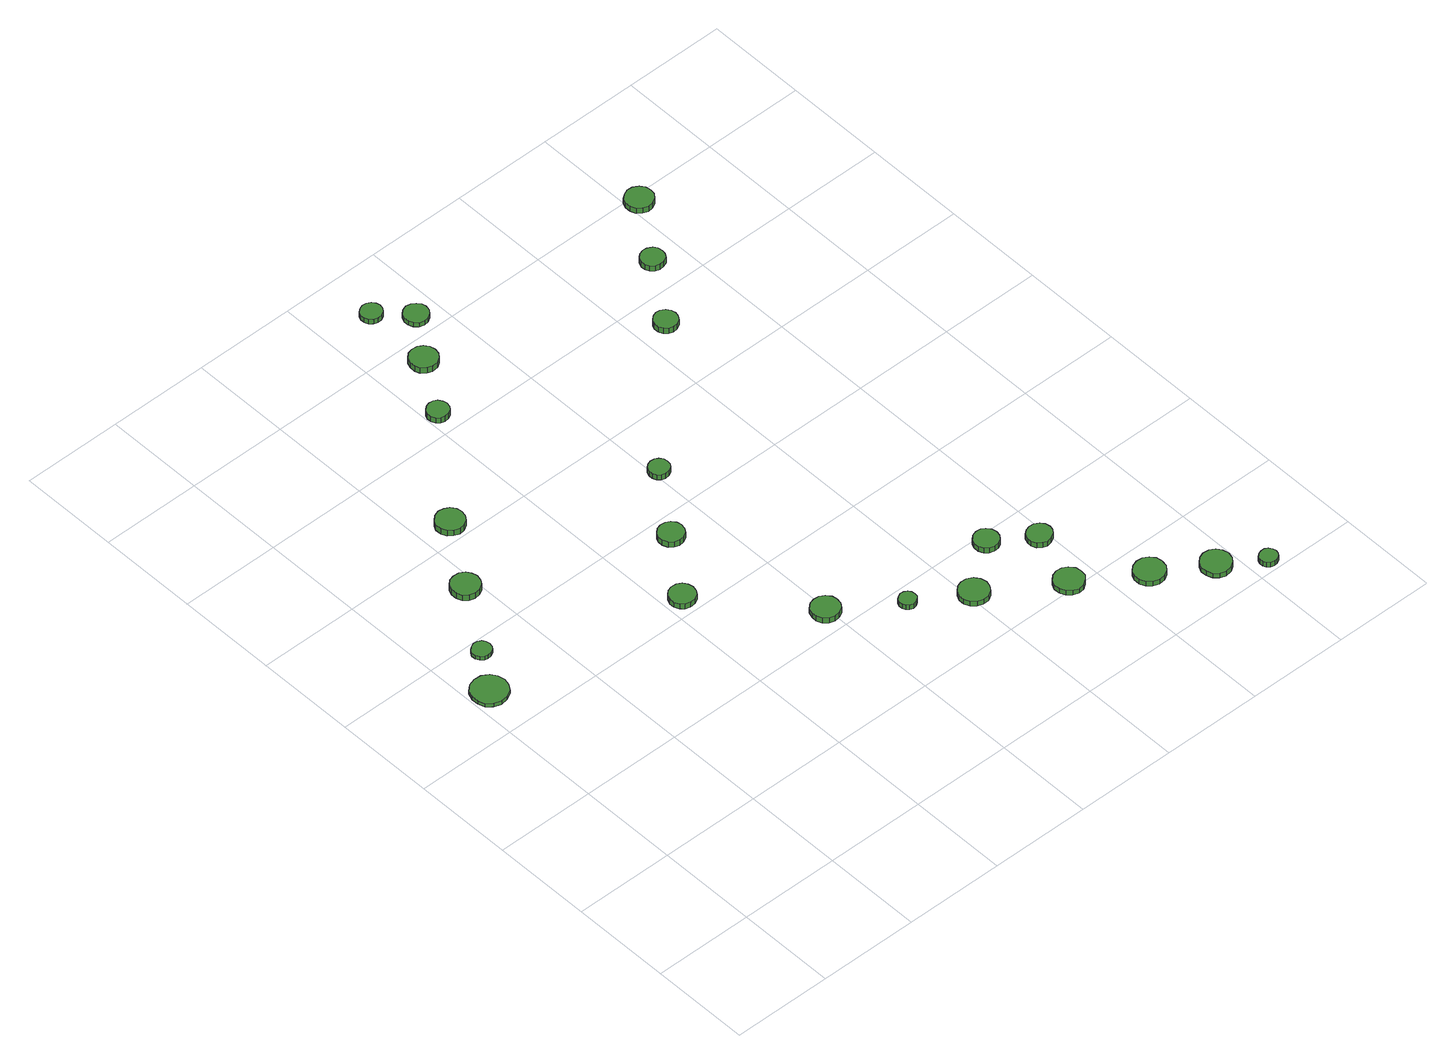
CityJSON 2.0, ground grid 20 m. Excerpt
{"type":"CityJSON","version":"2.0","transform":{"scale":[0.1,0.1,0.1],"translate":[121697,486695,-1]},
"CityObjects":{
"tree1":{"type":"SolitaryVegetationObject","attributes":{"function":"something"},"geometry":[{"type":"MultiSurface","lod":"1","boundaries":[[[0,1,2,3,4,5,6,7,8,9,10,11,12,13,14]],[[15,16,17,18,19,20,21,22,23,24,25,26,27,28,29]],[[0,29,28,1]],[[1,28,27,2]],[[2,27,26,3]],[[3,26,25,4]],[[4,25,24,5]],[[5,24,23,6]],[[6,23,22,7]],[[7,22,21,8]],[[8,21,20,9]],[[9,20,19,10]],[[10,19,18,11]],[[11,18,17,12]],[[12,17,16,13]],[[13,16,15,14]],[[14,15,29,0]]]}]},
"tree2":{"type":"SolitaryVegetationObject","attributes":{"function":"something"},"geometry":[{"type":"MultiSurface","lod":"1","boundaries":[[[30,31,32,33,34,35,36,37,38,39,40,41,42,43,44]],[[45,46,47,48,49,50,51,52,53,54,55,56,57,58,59]],[[30,59,58,31]],[[31,58,57,32]],[[32,57,56,33]],[[33,56,55,34]],[[34,55,54,35]],[[35,54,53,36]],[[36,53,52,37]],[[37,52,51,38]],[[38,51,50,39]],[[39,50,49,40]],[[40,49,48,41]],[[41,48,47,42]],[[42,47,46,43]],[[43,46,45,44]],[[44,45,59,30]]]}]},
"tree3":{"type":"SolitaryVegetationObject","attributes":{"function":"something"},"geometry":[{"type":"MultiSurface","lod":"1","boundaries":[[[60,61,62,63,64,65,66,67,68,69,70,71,72,73,74]],[[75,76,77,78,79,80,81,82,83,84,85,86,87,88,89]],[[60,89,88,61]],[[61,88,87,62]],[[62,87,86,63]],[[63,86,85,64]],[[64,85,84,65]],[[65,84,83,66]],[[66,83,82,67]],[[67,82,81,68]],[[68,81,80,69]],[[69,80,79,70]],[[70,79,78,71]],[[71,78,77,72]],[[72,77,76,73]],[[73,76,75,74]],[[74,75,89,60]]]}]},
"tree4":{"type":"SolitaryVegetationObject","attributes":{"function":"something"},"geometry":[{"type":"MultiSurface","lod":"1","boundaries":[[[90,91,92,93,94,95,96,97,98,99,100,101,102,103,104]],[[105,106,107,108,109,110,111,112,113,114,115,116,117,118,119]],[[90,119,118,91]],[[91,118,117,92]],[[92,117,116,93]],[[93,116,115,94]],[[94,115,114,95]],[[95,114,113,96]],[[96,113,112,97]],[[97,112,111,98]],[[98,111,110,99]],[[99,110,109,100]],[[100,109,108,101]],[[101,108,107,102]],[[102,107,106,103]],[[103,106,105,104]],[[104,105,119,90]]]}]},
"tree5":{"type":"SolitaryVegetationObject","attributes":{"function":"something"},"geometry":[{"type":"MultiSurface","lod":"1","boundaries":[[[120,121,122,123,124,125,126,127,128,129,130,131,132,133,134]],[[135,136,137,138,139,140,141,142,143,144,145,146,147,148,149]],[[120,149,148,121]],[[121,148,147,122]],[[122,147,146,123]],[[123,146,145,124]],[[124,145,144,125]],[[125,144,143,126]],[[126,143,142,127]],[[127,142,141,128]],[[128,141,140,129]],[[129,140,139,130]],[[130,139,138,131]],[[131,138,137,132]],[[132,137,136,133]],[[133,136,135,134]],[[134,135,149,120]]]}]},
"tree6":{"type":"SolitaryVegetationObject","attributes":{"function":"something"},"geometry":[{"type":"MultiSurface","lod":"1","boundaries":[[[150,151,152,153,154,155,156,157,158,159,160,161,162,163,164]],[[165,166,167,168,169,170,171,172,173,174,175,176,177,178,179]],[[150,179,178,151]],[[151,178,177,152]],[[152,177,176,153]],[[153,176,175,154]],[[154,175,174,155]],[[155,174,173,156]],[[156,173,172,157]],[[157,172,171,158]],[[158,171,170,159]],[[159,170,169,160]],[[160,169,168,161]],[[161,168,167,162]],[[162,167,166,163]],[[163,166,165,164]],[[164,165,179,150]]]}]},
"tree7":{"type":"SolitaryVegetationObject","attributes":{"function":"something"},"geometry":[{"type":"MultiSurface","lod":"1","boundaries":[[[180,181,182,183,184,185,186,187,188,189,190,191,192,193,194]],[[195,196,197,198,199,200,201,202,203,204,205,206,207,208,209]],[[180,209,208,181]],[[181,208,207,182]],[[182,207,206,183]],[[183,206,205,184]],[[184,205,204,185]],[[185,204,203,186]],[[186,203,202,187]],[[187,202,201,188]],[[188,201,200,189]],[[189,200,199,190]],[[190,199,198,191]],[[191,198,197,192]],[[192,197,196,193]],[[193,196,195,194]],[[194,195,209,180]]]}]},
"tree8":{"type":"SolitaryVegetationObject","attributes":{"function":"something"},"geometry":[{"type":"MultiSurface","lod":"1","boundaries":[[[210,211,212,213,214,215,216,217,218,219,220,221,222,223,224]],[[225,226,227,228,229,230,231,232,233,234,235,236,237,238,239]],[[210,239,238,211]],[[211,238,237,212]],[[212,237,236,213]],[[213,236,235,214]],[[214,235,234,215]],[[215,234,233,216]],[[216,233,232,217]],[[217,232,231,218]],[[218,231,230,219]],[[219,230,229,220]],[[220,229,228,221]],[[221,228,227,222]],[[222,227,226,223]],[[223,226,225,224]],[[224,225,239,210]]]}]},
"tree9":{"type":"SolitaryVegetationObject","attributes":{"function":"something"},"geometry":[{"type":"MultiSurface","lod":"1","boundaries":[[[240,241,242,243,244,245,246,247,248,249,250,251,252,253,254]],[[255,256,257,258,259,260,261,262,263,264,265,266,267,268,269]],[[240,269,268,241]],[[241,268,267,242]],[[242,267,266,243]],[[243,266,265,244]],[[244,265,264,245]],[[245,264,263,246]],[[246,263,262,247]],[[247,262,261,248]],[[248,261,260,249]],[[249,260,259,250]],[[250,259,258,251]],[[251,258,257,252]],[[252,257,256,253]],[[253,256,255,254]],[[254,255,269,240]]]}]},
"tree10":{"type":"SolitaryVegetationObject","attributes":{"function":"something"},"geometry":[{"type":"MultiSurface","lod":"1","boundaries":[[[270,271,272,273,274,275,276,277,278,279,280,281,282,283,284]],[[285,286,287,288,289,290,291,292,293,294,295,296,297,298,299]],[[270,299,298,271]],[[271,298,297,272]],[[272,297,296,273]],[[273,296,295,274]],[[274,295,294,275]],[[275,294,293,276]],[[276,293,292,277]],[[277,292,291,278]],[[278,291,290,279]],[[279,290,289,280]],[[280,289,288,281]],[[281,288,287,282]],[[282,287,286,283]],[[283,286,285,284]],[[284,285,299,270]]]}]},
"tree11":{"type":"SolitaryVegetationObject","attributes":{"function":"something"},"geometry":[{"type":"MultiSurface","lod":"1","boundaries":[[[300,301,302,303,304,305,306,307,308,309,310,311,312,313,314]],[[315,316,317,318,319,320,321,322,323,324,325,326,327,328,329]],[[300,329,328,301]],[[301,328,327,302]],[[302,327,326,303]],[[303,326,325,304]],[[304,325,324,305]],[[305,324,323,306]],[[306,323,322,307]],[[307,322,321,308]],[[308,321,320,309]],[[309,320,319,310]],[[310,319,318,311]],[[311,318,317,312]],[[312,317,316,313]],[[313,316,315,314]],[[314,315,329,300]]]}]},
"tree12":{"type":"SolitaryVegetationObject","attributes":{"function":"something"},"geometry":[{"type":"MultiSurface","lod":"1","boundaries":[[[330,331,332,333,334,335,336,337,338,339,340,341,342,343,344]],[[345,346,347,348,349,350,351,352,353,354,355,356,357,358,359]],[[330,359,358,331]],[[331,358,357,332]],[[332,357,356,333]],[[333,356,355,334]],[[334,355,354,335]],[[335,354,353,336]],[[336,353,352,337]],[[337,352,351,338]],[[338,351,350,339]],[[339,350,349,340]],[[340,349,348,341]],[[341,348,347,342]],[[342,347,346,343]],[[343,346,345,344]],[[344,345,359,330]]]}]},
"tree13":{"type":"SolitaryVegetationObject","attributes":{"function":"something"},"geometry":[{"type":"MultiSurface","lod":"1","boundaries":[[[360,361,362,363,364,365,366,367,368,369,370,371,372,373,374]],[[375,376,377,378,379,380,381,382,383,384,385,386,387,388,389]],[[360,389,388,361]],[[361,388,387,362]],[[362,387,386,363]],[[363,386,385,364]],[[364,385,384,365]],[[365,384,383,366]],[[366,383,382,367]],[[367,382,381,368]],[[368,381,380,369]],[[369,380,379,370]],[[370,379,378,371]],[[371,378,377,372]],[[372,377,376,373]],[[373,376,375,374]],[[374,375,389,360]]]}]},
"tree14":{"type":"SolitaryVegetationObject","attributes":{"function":"something"},"geometry":[{"type":"MultiSurface","lod":"1","boundaries":[[[390,391,392,393,394,395,396,397,398,399,400,401,402,403,404]],[[405,406,407,408,409,410,411,412,413,414,415,416,417,418,419]],[[390,419,418,391]],[[391,418,417,392]],[[392,417,416,393]],[[393,416,415,394]],[[394,415,414,395]],[[395,414,413,396]],[[396,413,412,397]],[[397,412,411,398]],[[398,411,410,399]],[[399,410,409,400]],[[400,409,408,401]],[[401,408,407,402]],[[402,407,406,403]],[[403,406,405,404]],[[404,405,419,390]]]}]},
"tree15":{"type":"SolitaryVegetationObject","attributes":{"function":"something"},"geometry":[{"type":"MultiSurface","lod":"1","boundaries":[[[420,421,422,423,424,425,426,427,428,429,430,431,432,433,434]],[[435,436,437,438,439,440,441,442,443,444,445,446,447,448,449]],[[420,449,448,421]],[[421,448,447,422]],[[422,447,446,423]],[[423,446,445,424]],[[424,445,444,425]],[[425,444,443,426]],[[426,443,442,427]],[[427,442,441,428]],[[428,441,440,429]],[[429,440,439,430]],[[430,439,438,431]],[[431,438,437,432]],[[432,437,436,433]],[[433,436,435,434]],[[434,435,449,420]]]}]},
"tree16":{"type":"SolitaryVegetationObject","attributes":{"function":"something"},"geometry":[{"type":"MultiSurface","lod":"1","boundaries":[[[450,451,452,453,454,455,456,457,458,459,460,461,462,463,464]],[[465,466,467,468,469,470,471,472,473,474,475,476,477,478,479]],[[450,479,478,451]],[[451,478,477,452]],[[452,477,476,453]],[[453,476,475,454]],[[454,475,474,455]],[[455,474,473,456]],[[456,473,472,457]],[[457,472,471,458]],[[458,471,470,459]],[[459,470,469,460]],[[460,469,468,461]],[[461,468,467,462]],[[462,467,466,463]],[[463,466,465,464]],[[464,465,479,450]]]}]},
"tree17":{"type":"SolitaryVegetationObject","attributes":{"function":"something"},"geometry":[{"type":"MultiSurface","lod":"1","boundaries":[[[480,481,482,483,484,485,486,487,488,489,490,491,492,493,494]],[[495,496,497,498,499,500,501,502,503,504,505,506,507,508,509]],[[480,509,508,481]],[[481,508,507,482]],[[482,507,506,483]],[[483,506,505,484]],[[484,505,504,485]],[[485,504,503,486]],[[486,503,502,487]],[[487,502,501,488]],[[488,501,500,489]],[[489,500,499,490]],[[490,499,498,491]],[[491,498,497,492]],[[492,497,496,493]],[[493,496,495,494]],[[494,495,509,480]]]}]},
"tree18":{"type":"SolitaryVegetationObject","attributes":{"function":"something"},"geometry":[{"type":"MultiSurface","lod":"1","boundaries":[[[510,511,512,513,514,515,516,517,518,519,520,521,522,523,524]],[[525,526,527,528,529,530,531,532,533,534,535,536,537,538,539]],[[510,539,538,511]],[[511,538,537,512]],[[512,537,536,513]],[[513,536,535,514]],[[514,535,534,515]],[[515,534,533,516]],[[516,533,532,517]],[[517,532,531,518]],[[518,531,530,519]],[[519,530,529,520]],[[520,529,528,521]],[[521,528,527,522]],[[522,527,526,523]],[[523,526,525,524]],[[524,525,539,510]]]}]},
"tree19":{"type":"SolitaryVegetationObject","attributes":{"function":"something"},"geometry":[{"type":"MultiSurface","lod":"1","boundaries":[[[540,541,542,543,544,545,546,547,548,549,550,551,552,553,554]],[[555,556,557,558,559,560,561,562,563,564,565,566,567,568,569]],[[540,569,568,541]],[[541,568,567,542]],[[542,567,566,543]],[[543,566,565,544]],[[544,565,564,545]],[[545,564,563,546]],[[546,563,562,547]],[[547,562,561,548]],[[548,561,560,549]],[[549,560,559,550]],[[550,559,558,551]],[[551,558,557,552]],[[552,557,556,553]],[[553,556,555,554]],[[554,555,569,540]]]}]},
"tree20":{"type":"SolitaryVegetationObject","attributes":{"function":"something"},"geometry":[{"type":"MultiSurface","lod":"1","boundaries":[[[570,571,572,573,574,575,576,577,578,579,580,581,582,583,584]],[[585,586,587,588,589,590,591,592,593,594,595,596,597,598,599]],[[570,599,598,571]],[[571,598,597,572]],[[572,597,596,573]],[[573,596,595,574]],[[574,595,594,575]],[[575,594,593,576]],[[576,593,592,577]],[[577,592,591,578]],[[578,591,590,579]],[[579,590,589,580]],[[580,589,588,581]],[[581,588,587,582]],[[582,587,586,583]],[[583,586,585,584]],[[584,585,599,570]]]}]},
"tree21":{"type":"SolitaryVegetationObject","attributes":{"function":"something"},"geometry":[{"type":"MultiSurface","lod":"1","boundaries":[[[600,601,602,603,604,605,606,607,608,609,610,611,612,613,614]],[[615,616,617,618,619,620,621,622,623,624,625,626,627,628,629]],[[600,629,628,601]],[[601,628,627,602]],[[602,627,626,603]],[[603,626,625,604]],[[604,625,624,605]],[[605,624,623,606]],[[606,623,622,607]],[[607,622,621,608]],[[608,621,620,609]],[[609,620,619,610]],[[610,619,618,611]],[[611,618,617,612]],[[612,617,616,613]],[[613,616,615,614]],[[614,615,629,600]]]}]},
"tree22":{"type":"SolitaryVegetationObject","attributes":{"function":"something"},"geometry":[{"type":"MultiSurface","lod":"1","boundaries":[[[630,631,632,633,634,635,636,637,638,639,640,641,642,643,644]],[[645,646,647,648,649,650,651,652,653,654,655,656,657,658,659]],[[630,659,658,631]],[[631,658,657,632]],[[632,657,656,633]],[[633,656,655,634]],[[634,655,654,635]],[[635,654,653,636]],[[636,653,652,637]],[[637,652,651,638]],[[638,651,650,639]],[[639,650,649,640]],[[640,649,648,641]],[[641,648,647,642]],[[642,647,646,643]],[[643,646,645,644]],[[644,645,659,630]]]}]},
"tree23":{"type":"SolitaryVegetationObject","attributes":{"function":"something"},"geometry":[{"type":"MultiSurface","lod":"1","boundaries":[[[660,661,662,663,664,665,666,667,668,669,670,671,672,673,674]],[[675,676,677,678,679,680,681,682,683,684,685,686,687,688,689]],[[660,689,688,661]],[[661,688,687,662]],[[662,687,686,663]],[[663,686,685,664]],[[664,685,684,665]],[[665,684,683,666]],[[666,683,682,667]],[[667,682,681,668]],[[668,681,680,669]],[[669,680,679,670]],[[670,679,678,671]],[[671,678,677,672]],[[672,677,676,673]],[[673,676,675,674]],[[674,675,689,660]]]}]}
},
"vertices":[
[74,693,16],[71,707,16],[63,719,16],[50,727,16],[35,728,16],[21,724,16],[10,714,16],[5,700,16],[5,686,16],[10,672,16],[21,663,16],[35,658,16],[50,660,16],[63,667,16],[71,679,16],[71,679,8],[63,667,8],[50,660,8],[35,658,8],[21,663,8],[10,672,8],[5,686,8],[5,700,8],[10,714,8],[21,724,8],[35,728,8],[50,727,8],[63,719,8],[71,707,8],[74,693,8],
[113,773,17],[111,781,17],[107,787,17],[100,791,17],[92,792,17],[85,789,17],[79,784,17],[75,777,17],[75,769,17],[79,762,17],[85,756,17],[92,754,17],[100,755,17],[107,759,17],[111,765,17],[111,765,8],[107,759,8],[100,755,8],[92,754,8],[85,756,8],[79,762,8],[75,769,8],[75,777,8],[79,784,8],[85,789,8],[92,792,8],[100,791,8],[107,787,8],[111,781,8],[113,773,8],
[204,904,21],[201,915,21],[195,924,21],[185,930,21],[173,931,21],[162,928,21],[153,920,21],[149,909,21],[149,898,21],[153,887,21],[162,879,21],[173,876,21],[185,877,21],[195,883,21],[201,892,21],[201,892,8],[195,883,8],[185,877,8],[173,876,8],[162,879,8],[153,887,8],[149,898,8],[149,909,8],[153,920,8],[162,928,8],[173,931,8],[185,930,8],[195,924,8],[201,915,8],[204,904,8],
[284,1030,28],[282,1041,28],[275,1051,28],[265,1056,28],[254,1058,28],[243,1054,28],[234,1046,28],[229,1036,28],[229,1024,28],[234,1013,28],[243,1006,28],[254,1002,28],[265,1003,28],[275,1009,28],[282,1019,28],[282,1019,15],[275,1009,15],[265,1003,15],[254,1002,15],[243,1006,15],[234,1013,15],[229,1024,15],[229,1036,15],[234,1046,15],[243,1054,15],[254,1058,15],[265,1056,15],[275,1051,15],[282,1041,15],[284,1030,15],
[460,636,19],[458,646,19],[452,655,19],[443,660,19],[432,661,19],[422,658,19],[415,651,19],[410,641,19],[410,631,19],[415,621,19],[422,614,19],[432,611,19],[443,612,19],[452,617,19],[458,626,19],[458,626,7],[452,617,7],[443,612,7],[432,611,7],[422,614,7],[415,621,7],[410,631,7],[410,641,7],[415,651,7],[422,658,7],[432,661,7],[443,660,7],[452,655,7],[458,646,7],[460,636,7],
[622,447,19],[620,458,19],[613,467,19],[603,473,19],[592,474,19],[581,471,19],[572,463,19],[568,452,19],[568,441,19],[572,431,19],[581,423,19],[592,419,19],[603,421,19],[613,426,19],[620,436,19],[620,436,7],[613,426,7],[603,421,7],[592,419,7],[581,423,7],[572,431,7],[568,441,7],[568,452,7],[572,463,7],[581,471,7],[592,474,7],[603,473,7],[613,467,7],[620,458,7],[622,447,7],
[545,758,20],[543,768,20],[537,776,20],[528,781,20],[518,782,20],[508,779,20],[500,772,20],[496,763,20],[496,753,20],[500,743,20],[508,736,20],[518,733,20],[528,734,20],[537,739,20],[543,748,20],[543,748,7],[537,739,7],[528,734,7],[518,733,7],[508,736,7],[500,743,7],[496,753,7],[496,763,7],[500,772,7],[508,779,7],[518,782,7],[528,781,7],[537,776,7],[543,768,7],[545,758,7],
[439,1237,30],[437,1245,30],[432,1253,30],[425,1257,30],[416,1258,30],[407,1255,30],[401,1249,30],[397,1241,30],[397,1232,30],[401,1224,30],[407,1218,30],[416,1216,30],[425,1217,30],[432,1221,30],[437,1228,30],[437,1228,17],[432,1221,17],[425,1217,17],[416,1216,17],[407,1218,17],[401,1224,17],[397,1232,17],[397,1241,17],[401,1249,17],[407,1255,17],[416,1258,17],[425,1257,17],[432,1253,17],[437,1245,17],[439,1237,17],
[729,367,19],[728,374,19],[724,379,19],[718,383,19],[711,384,19],[704,381,19],[699,377,19],[696,370,19],[696,363,19],[699,357,19],[704,352,19],[711,350,19],[718,351,19],[724,355,19],[728,360,19],[728,360,8],[724,355,8],[718,351,8],[711,350,8],[704,352,8],[699,357,8],[696,363,8],[696,370,8],[699,377,8],[704,381,8],[711,384,8],[718,383,8],[724,379,8],[728,374,8],[729,367,8],
[628,884,23],[627,892,23],[622,899,23],[615,903,23],[606,904,23],[598,901,23],[592,896,23],[589,888,23],[589,880,23],[592,872,23],[598,867,23],[606,864,23],[615,865,23],[622,869,23],[627,876,23],[627,876,11],[622,869,11],[615,865,11],[606,864,11],[598,867,11],[592,872,11],[589,880,11],[589,888,11],[592,896,11],[598,901,11],[606,904,11],[615,903,11],[622,899,11],[627,892,11],[628,884,11],
[517,1352,21],[515,1363,21],[508,1372,21],[499,1378,21],[487,1379,21],[477,1376,21],[468,1368,21],[464,1358,21],[464,1346,21],[468,1336,21],[477,1329,21],[487,1325,21],[499,1326,21],[508,1332,21],[515,1341,21],[515,1341,8],[508,1332,8],[499,1326,8],[487,1325,8],[477,1329,8],[468,1336,8],[464,1346,8],[464,1358,8],[468,1368,8],[477,1376,8],[487,1379,8],[499,1378,8],[508,1372,8],[515,1363,8],[517,1352,8],
[839,305,19],[836,317,19],[829,327,19],[818,333,19],[806,334,19],[795,330,19],[786,322,19],[781,311,19],[781,299,19],[786,288,19],[795,280,19],[806,276,19],[818,277,19],[829,283,19],[836,293,19],[836,293,8],[829,283,8],[818,277,8],[806,276,8],[795,280,8],[786,288,8],[781,299,8],[781,311,8],[786,322,8],[795,330,8],[806,334,8],[818,333,8],[829,327,8],[836,317,8],[839,305,8],
[521,1496,18],[519,1504,18],[514,1511,18],[506,1515,18],[498,1516,18],[490,1513,18],[483,1508,18],[480,1500,18],[480,1491,18],[483,1483,18],[490,1478,18],[498,1475,18],[506,1476,18],[514,1480,18],[519,1487,18],[519,1487,7],[514,1480,7],[506,1476,7],[498,1475,7],[490,1478,7],[483,1483,7],[480,1491,7],[480,1500,7],[483,1508,7],[490,1513,7],[498,1516,7],[506,1515,7],[514,1511,7],[519,1504,7],[521,1496,7],
[578,1441,17],[576,1450,17],[570,1458,17],[562,1463,17],[552,1465,17],[542,1461,17],[535,1455,17],[531,1446,17],[531,1436,17],[535,1427,17],[542,1420,17],[552,1417,17],[562,1418,17],[570,1423,17],[576,1431,17],[576,1431,7],[570,1423,7],[562,1418,7],[552,1417,7],[542,1420,7],[535,1427,7],[531,1436,7],[531,1446,7],[535,1455,7],[542,1461,7],[552,1465,7],[562,1463,7],[570,1458,7],[576,1450,7],[578,1441,7],
[976,214,19],[974,226,19],[966,236,19],[956,242,19],[944,243,19],[933,239,19],[924,231,19],[919,220,19],[919,208,19],[924,197,19],[933,189,19],[944,185,19],[956,186,19],[966,193,19],[974,202,19],[974,202,8],[966,193,8],[956,186,8],[944,185,8],[933,189,8],[924,197,8],[919,208,8],[919,220,8],[924,231,8],[933,239,8],[944,243,8],[956,242,8],[966,236,8],[974,226,8],[976,214,8],
[931,380,21],[929,390,21],[923,398,21],[915,403,21],[905,404,21],[895,401,21],[888,394,21],[884,385,21],[884,375,21],[888,366,21],[895,359,21],[905,356,21],[915,357,21],[923,362,21],[929,370,21],[929,370,9],[923,362,9],[915,357,9],[905,356,9],[895,359,9],[888,366,9],[884,375,9],[884,385,9],[888,394,9],[895,401,9],[905,404,9],[915,403,9],[923,398,9],[929,390,9],[931,380,9],
[1008,328,20],[1006,338,20],[1000,346,20],[991,351,20],[981,352,20],[972,349,20],[964,343,20],[960,333,20],[960,323,20],[964,314,20],[972,308,20],[981,304,20],[991,306,20],[1000,311,20],[1006,319,20],[1006,319,8],[1000,311,8],[991,306,8],[981,304,8],[972,308,8],[964,314,8],[960,323,8],[960,333,8],[964,343,8],[972,349,8],[981,352,8],[991,351,8],[1000,346,8],[1006,338,8],[1008,328,8],
[1094,138,19],[1092,150,19],[1084,160,19],[1074,166,19],[1061,167,19],[1049,163,19],[1040,155,19],[1035,144,19],[1035,131,19],[1040,120,19],[1049,112,19],[1061,108,19],[1074,109,19],[1084,115,19],[1092,125,19],[1092,125,8],[1084,115,8],[1074,109,8],[1061,108,8],[1049,112,8],[1040,120,8],[1035,131,8],[1035,144,8],[1040,155,8],[1049,163,8],[1061,167,8],[1074,166,8],[1084,160,8],[1092,150,8],[1094,138,8],
[1191,75,19],[1188,87,19],[1181,97,19],[1171,103,19],[1158,104,19],[1147,100,19],[1138,92,19],[1133,81,19],[1133,69,19],[1138,57,19],[1147,49,19],[1158,45,19],[1171,47,19],[1181,53,19],[1188,63,19],[1188,63,8],[1181,53,8],[1171,47,8],[1158,45,8],[1147,49,8],[1138,57,8],[1133,69,8],[1133,81,8],[1138,92,8],[1147,100,8],[1158,104,8],[1171,103,8],[1181,97,8],[1188,87,8],[1191,75,8],
[878,1136,24],[876,1145,24],[871,1153,24],[862,1158,24],[853,1159,24],[844,1156,24],[837,1149,24],[833,1141,24],[833,1131,24],[837,1123,24],[844,1116,24],[853,1113,24],[862,1114,24],[871,1119,24],[876,1127,24],[876,1127,11],[871,1119,11],[862,1114,11],[853,1113,11],[844,1116,11],[837,1123,11],[833,1131,11],[833,1141,11],[837,1149,11],[844,1156,11],[853,1159,11],[862,1158,11],[871,1153,11],[876,1145,11],[878,1136,11],
[1255,24,19],[1253,31,19],[1249,37,19],[1243,41,19],[1236,41,19],[1229,39,19],[1223,34,19],[1220,28,19],[1220,20,19],[1223,14,19],[1229,9,19],[1236,7,19],[1243,8,19],[1249,11,19],[1253,17,19],[1253,17,8],[1249,11,8],[1243,8,8],[1236,7,8],[1229,9,8],[1223,14,8],[1220,20,8],[1220,28,8],[1223,34,8],[1229,39,8],[1236,41,8],[1243,41,8],[1249,37,8],[1253,31,8],[1255,24,8],
[964,1263,21],[962,1273,21],[957,1280,21],[948,1285,21],[939,1286,21],[930,1283,21],[923,1277,21],[919,1268,21],[919,1259,21],[923,1250,21],[930,1244,21],[939,1241,21],[948,1242,21],[957,1246,21],[962,1254,21],[962,1254,8],[957,1246,8],[948,1242,8],[939,1241,8],[930,1244,8],[923,1250,8],[919,1259,8],[919,1268,8],[923,1277,8],[930,1283,8],[939,1286,8],[948,1285,8],[957,1280,8],[962,1273,8],[964,1263,8],
[1048,1384,20],[1046,1395,20],[1039,1404,20],[1029,1410,20],[1018,1411,20],[1008,1407,20],[999,1400,20],[995,1390,20],[995,1378,20],[999,1368,20],[1008,1361,20],[1018,1357,20],[1029,1358,20],[1039,1364,20],[1046,1373,20],[1046,1373,8],[1039,1364,8],[1029,1358,8],[1018,1357,8],[1008,1361,8],[999,1368,8],[995,1378,8],[995,1390,8],[999,1400,8],[1008,1407,8],[1018,1411,8],[1029,1410,8],[1039,1404,8],[1046,1395,8],[1048,1384,8]
]}
